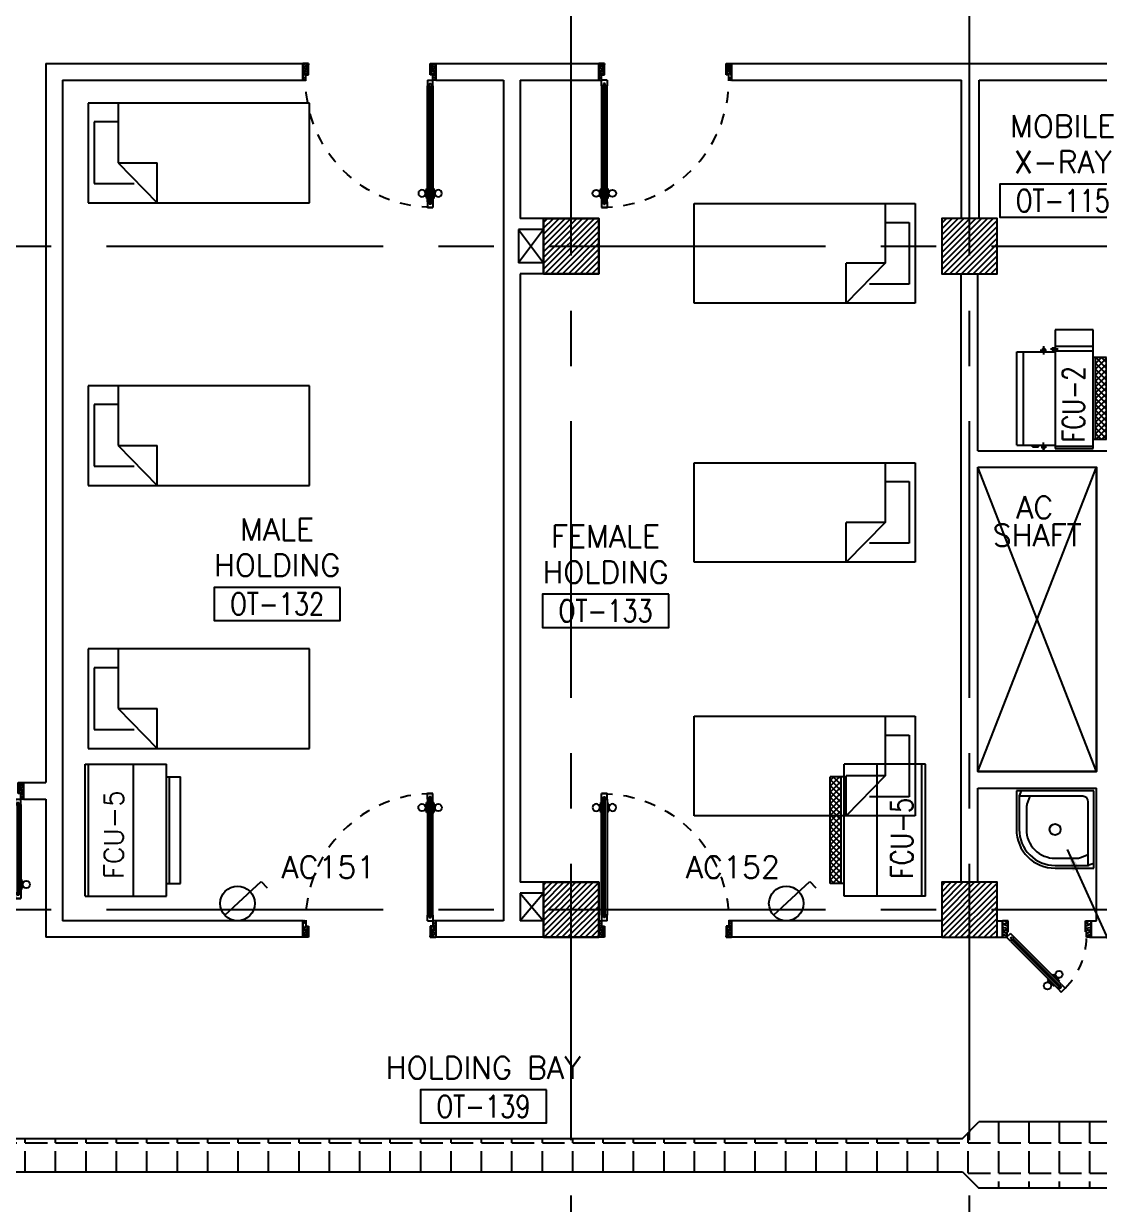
# Model space of a CAD drawing. Extents: x -0.4 to 91.9, y -1.1 to 78.4.
# Drawn here: x 19.6 to 29.32, y 34.3 to 44.98 of the extents above; entities that cross this region are included whole.
import ezdxf
from ezdxf.enums import TextEntityAlignment as Align

# ---------------------------------------------------------------- set-up
doc = ezdxf.new("R2010")
doc.units = 0
doc.header["$MEASUREMENT"] = 0
doc.linetypes.add('CENTERX2', pattern=[4, 2.5, -0.5, 0.5, -0.5])
doc.linetypes.add('HIDDEN', pattern=[0.375, 0.25, -0.125])
doc.layers.get('0').update_dxf_attribs({"color": 11, "linetype": 'CONTINUOUS'})
for name, color, linetype in [('AXES', 11, 'CENTERX2'), ('COL', 11, 'CONTINUOUS'), ('DOOR', 11, 'CONTINUOUS'), ('E-SOCKETS', 4, 'CONTINUOUS'), ('E-TRAY', 2, 'CONTINUOUS'), ('FCU', 7, 'CONTINUOUS'), ('FIX', 11, 'CONTINUOUS'), ('FUR', 11, 'CONTINUOUS'), ('HAT', 11, 'CONTINUOUS'), ('RM-BOX', 11, 'CONTINUOUS'), ('RM-NAME', 11, 'CONTINUOUS'), ('RM-NO', 11, 'CONTINUOUS'), ('SHAFT', 11, 'CONTINUOUS'), ('TEXTN', 2, 'CONTINUOUS'), ('WALL', 11, 'CONTINUOUS')]:
    doc.layers.add(name, color=color, linetype=linetype)
doc.styles.add('ROMANS', font='ROMANS.shx', dxfattribs={"width": 0.6})
pattern_1 = [(0, (-275968.1855, -57293.01293), (0, 0.275), [0.2, -0.075]), (90, (-275968.1855, -57293.01293), (-0.275, 2e-17), [0.2, -0.075])]

# ---------------------------------------------------------------- blocks, each defined once
blk = doc.blocks.new('*X67')
at = {"color": 0}
for p, q in [((42139, 149531), (42598, 149990)), ((42139, 149584), (42545, 149990)), ((42139, 149637), (42492, 149990)), ((42139, 149690), (42439, 149990)), ((42139, 149743), (42386, 149990)), ((42139, 149796), (42333, 149990)), ((42139, 149849), (42280, 149990)), ((42139, 149902), (42227, 149990)), ((42139, 149955), (42174, 149990)), ((42151, 149490), (42639, 149978)), ((42204, 149490), (42639, 149925)), ((42257, 149490), (42639, 149872)), ((42310, 149490), (42639, 149819)), ((42363, 149490), (42639, 149766)), ((42416, 149490), (42639, 149713)), ((42469, 149490), (42639, 149660)), ((42522, 149490), (42639, 149607)), ((42575, 149490), (42639, 149554)), ((42628, 149490), (42639, 149501))]:
    blk.add_line(p, q, dxfattribs=at)
blk = doc.blocks.new('*X66')
at = {"color": 0}
for p, q in [((38539, 149537), (38992, 149990)), ((38539, 149590), (38939, 149990)), ((38539, 149643), (38886, 149990)), ((38539, 149696), (38833, 149990)), ((38539, 149749), (38780, 149990)), ((38539, 149802), (38726, 149990)), ((38539, 149856), (38673, 149990)), ((38539, 149909), (38620, 149990)), ((38539, 149962), (38567, 149990)), ((38545, 149490), (39039, 149984)), ((38598, 149490), (39039, 149931)), ((38651, 149490), (39039, 149878)), ((38704, 149490), (39039, 149825)), ((38757, 149490), (39039, 149772)), ((38810, 149490), (39039, 149719)), ((38863, 149490), (39039, 149666)), ((38916, 149490), (39039, 149613)), ((38969, 149490), (39039, 149560)), ((39022, 149490), (39039, 149507))]:
    blk.add_line(p, q, dxfattribs=at)
blk = doc.blocks.new('*X63')
at = {"color": 0}
for p, q in [((42139, 155524), (42605, 155990)), ((42139, 155577), (42552, 155990)), ((42139, 155630), (42499, 155990)), ((42139, 155683), (42446, 155990)), ((42139, 155736), (42393, 155990)), ((42139, 155789), (42340, 155990)), ((42139, 155842), (42287, 155990)), ((42139, 155895), (42234, 155990)), ((42139, 155948), (42181, 155990)), ((42158, 155490), (42639, 155971)), ((42211, 155490), (42639, 155918)), ((42264, 155490), (42639, 155865)), ((42317, 155490), (42639, 155812)), ((42370, 155490), (42639, 155759)), ((42423, 155490), (42639, 155706)), ((42476, 155490), (42639, 155653)), ((42529, 155490), (42639, 155600)), ((42582, 155490), (42639, 155546)), ((42635, 155490), (42639, 155493))]:
    blk.add_line(p, q, dxfattribs=at)
blk = doc.blocks.new('*X62')
at = {"color": 0}
for p, q in [((38539, 155530), (38999, 155990)), ((38539, 155583), (38946, 155990)), ((38539, 155636), (38893, 155990)), ((38539, 155689), (38840, 155990)), ((38539, 155742), (38787, 155990)), ((38539, 155795), (38734, 155990)), ((38539, 155848), (38681, 155990)), ((38539, 155901), (38628, 155990)), ((38539, 155954), (38575, 155990)), ((38552, 155490), (39039, 155977)), ((38605, 155490), (39039, 155924)), ((38658, 155490), (39039, 155871)), ((38711, 155490), (39039, 155818)), ((38764, 155490), (39039, 155765)), ((38817, 155490), (39039, 155712)), ((38870, 155490), (39039, 155659)), ((38923, 155490), (39039, 155606)), ((38976, 155490), (39039, 155553)), ((39029, 155490), (39039, 155500))]:
    blk.add_line(p, q, dxfattribs=at)
blk = doc.blocks.new('COL50')
at = {"layer": 'COL'}
blk.add_lwpolyline([(-250, 250), (-250, -250), (250, -250), (250, 250)], close=True, dxfattribs=at)
blk = doc.blocks.new('RM1')
at = {"layer": 'RM-BOX'}
blk.add_lwpolyline([(570, -200), (-570, -200), (-570, -500), (570, -500)], close=True, dxfattribs=at)
at = {"layer": 'RM-NAME', "style": 'ROMANS'}
for tag, p in [('ROOMNAME1', (0, 324)), ('ROOMNAME2', (0, 0))]:
    blk.add_attdef(tag, text='', height=200, dxfattribs=at).set_placement(p, align=Align.MIDDLE)
at = {"layer": 'RM-NO', "style": 'ROMANS', "width": 0.8}
blk.add_attdef('ROOMNO', text='', height=200, dxfattribs=at).set_placement((0, -350), align=Align.MIDDLE)
blk = doc.blocks.new('DOOR80A')
at = {"layer": 'DOOR', "color": 0, "linetype": 'ByBlock'}
for p, q in [((50, 0), (0, 0)), ((0, -150), (0, 0)), ((50, -100), (50, 0)), ((750, 0), (800, 0)), ((750, -100), (750, 0)), ((800, -150), (800, 0)), ((40, -100), (50, -100)), ((40, -150), (40, -100)), ((760, -100), (750, -100)), ((760, -150), (760, -100)), ((0, -150), (40, -150)), ((71, -115), (36, -150)), ((71, -185), (36, -150)), ((80, -148), (69, -159)), ((69, -159), (83, -173)), ((71, -115), (106, -150)), ((83, -173), (71, -185)), ((94, -162), (80, -148)), ((106, -150), (94, -162)), ((800, -150), (760, -150)), ((409, -523), (404, -528)), ((404, -528), (467, -592)), ((444, -488), (449, -483)), ((449, -483), (513, -546)), ((458, -492), (465, -485)), ((504, -537), (458, -492)), ((510, -531), (465, -485)), ((504, -537), (510, -531)), ((413, -537), (406, -543)), ((452, -589), (406, -543)), ((458, -583), (413, -537)), ((458, -583), (452, -589)), ((472, -587), (467, -592)), ((495, -610), (507, -598)), ((495, -610), (531, -645)), ((507, -598), (522, -612)), ((508, -551), (513, -546)), ((519, -586), (531, -574)), ((519, -586), (533, -600)), ((522, -612), (533, -600)), ((531, -574), (566, -610)), ((531, -645), (566, -610)), ((566, -610), (531, -645)), ((566, -610), (531, -645))]:
    blk.add_line(p, q, dxfattribs=at)
at = {"layer": 'DOOR', "linetype": 'ByBlock'}
for p, q in [((0, 0), (0, -150)), ((800, 0), (800, -150)), ((71, -185), (495, -610)), ((83, -173), (507, -598)), ((94, -162), (519, -586)), ((531, -574), (106, -150))]:
    blk.add_line(p, q, dxfattribs=at)
at = {"layer": 'DOOR', "color": 9, "linetype": 'ByBlock'}
for p, q in [((50, -20), (0, -40)), ((50, -57), (0, -114)), ((750, -20), (800, -40)), ((750, -57), (800, -114))]:
    blk.add_line(p, q, dxfattribs=at)
at = {"layer": 'DOOR', "color": 0, "linetype": 'ByBlock'}
for centre in [(510, -485), (406, -589)]:
    blk.add_circle(centre, 32.4, dxfattribs=at)
at = {"layer": 'DOOR', "color": 9, "linetype": 'ByBlock'}
for centre, radius, start, end in [((83, 61), 90.6, 222.1924, 248.8332), ((717, 61), 90.6, 291.1668, 317.8076), ((84, 75), 128, 228.9138, 254.5616), ((93, 163), 237, 247.0019, 259.6432), ((96, 237), 331, 253.1999, 262.0767), ((97, 305), 419, 256.6141, 262.1784), ((716, 75), 128, 285.4384, 311.0862), ((707, 163), 237, 280.3568, 292.9981), ((704, 237), 331, 277.9233, 286.8001), ((703, 305), 419, 277.8216, 283.3859), ((98, 371), 505, 258.8249, 263.419), ((50, 0), 154, 251.1053, 256.2858), ((702, 371), 505, 276.581, 281.1751), ((750, 0), 154, 283.7142, 288.8947)]:
    blk.add_arc(centre, radius, start, end, dxfattribs=at)
at = {"layer": 'DOOR', "linetype": 'HIDDEN', "ltscale": 0.5}
blk.add_arc((85, -136), 675, 315.4463, 358.7997, dxfattribs=at)
at = {"layer": 'WALL'}
for p, q in [((0, 0), (0, -150)), ((800, 0), (800, -150))]:
    blk.add_line(p, q, dxfattribs=at)
blk = doc.blocks.new('JAN-001')
for p, q in [((730, -30), (30, -30)), ((30, -30), (30, -730)), ((705, -80), (130, -80)), ((610, -80), (635, -152)), ((688, -30), (704, -76)), ((705, -380), (705, -84)), ((730, -380), (730, -30)), ((80, -130), (80, -705)), ((640, -380), (640, -184)), ((80, -610), (152, -635)), ((184, -640), (380, -640)), ((30, -688), (76, -704)), ((30, -730), (380, -730)), ((84, -705), (380, -705))]:
    blk.add_line(p, q)
blk.add_circle((380, -380), 50)
for centre, radius, start, end in [((130, -130), 50, 90, 180), ((680, -84), 25, 0, 19.0039), ((540, -184), 100, 0, 19.0039), ((380, -380), 350, 270, 0), ((380, -380), 325, 270, 0), ((380, -380), 260, 270, 0), ((184, -540), 100, 250.9961, 270), ((84, -680), 25, 250.9961, 270)]:
    blk.add_arc(centre, radius, start, end)
blk = doc.blocks.new('A$C2A864A15')
at = {"layer": 'FIX', "rotation": 270}
blk.add_blockref('JAN-001', (730, 730), dxfattribs=at)
blk = doc.blocks.new('A$C272A55A0')
at = {"layer": 'DOOR', "color": 0, "linetype": 'ByBlock'}
for p, q in [((0, 900), (0, 1050)), ((50, 1050), (0, 1050)), ((50, 950), (50, 1050)), ((1750, 950), (1750, 1050)), ((1750, 1050), (1800, 1050)), ((1800, 1050), (1800, 900)), ((0, 900), (25, 900)), ((25, 950), (50, 950)), ((25, 900), (25, 950)), ((75, 900), (25, 900)), ((25, 850), (25, 900)), ((58, 870), (42, 870)), ((42, 870), (42, 850)), ((58, 850), (58, 870)), ((75, 900), (75, 850)), ((1725, 900), (1775, 900)), ((1725, 900), (1725, 850)), ((1742, 870), (1758, 870)), ((1742, 850), (1742, 870)), ((1775, 950), (1750, 950)), ((1758, 870), (1758, 850)), ((1775, 900), (1775, 950)), ((1800, 900), (1775, 900)), ((1775, 850), (1775, 900)), ((42, 850), (25, 850)), ((75, 850), (58, 850)), ((1725, 850), (1742, 850)), ((1758, 850), (1775, 850)), ((1718, 160), (1709, 160)), ((1709, 95), (1709, 160)), ((1725, 173), (1718, 173)), ((1718, 173), (1718, 83)), ((1718, 95), (1718, 160)), ((1775, 173), (1782, 173)), ((1782, 173), (1782, 83)), ((1782, 160), (1791, 160)), ((1782, 95), (1782, 160)), ((1791, 95), (1791, 160)), ((25, 50), (42, 50)), ((25, 50), (25, 0)), ((25, 0), (75, 0)), ((75, 0), (25, 0)), ((42, 50), (42, 30)), ((42, 30), (58, 30)), ((58, 50), (75, 50)), ((58, 50), (58, 30)), ((75, 50), (75, 0)), ((1718, 95), (1709, 95)), ((1725, 83), (1718, 83)), ((1742, 50), (1725, 50)), ((1725, 50), (1725, 0)), ((1775, 0), (1725, 0)), ((1725, 0), (1775, 0)), ((1742, 50), (1742, 30)), ((1758, 30), (1742, 30)), ((1775, 50), (1758, 50)), ((1758, 50), (1758, 30)), ((1775, 83), (1782, 83)), ((1775, 50), (1775, 0)), ((1782, 95), (1791, 95))]:
    blk.add_line(p, q, dxfattribs=at)
at = {"layer": 'DOOR', "color": 9, "linetype": 'ByBlock'}
for p, q in [((50, 1050), (0, 1010)), ((50, 1050), (0, 937)), ((50, 1050), (37, 950)), ((1750, 1050), (1800, 1010)), ((1750, 1050), (1800, 937)), ((1750, 1050), (1763, 950))]:
    blk.add_line(p, q, dxfattribs=at)
at = {"layer": 'DOOR', "linetype": 'ByBlock'}
for p, q in [((25, 850), (25, 50)), ((42, 850), (42, 50)), ((58, 850), (58, 50)), ((75, 50), (75, 850)), ((1725, 50), (1725, 850)), ((1742, 850), (1742, 50)), ((1758, 850), (1758, 50)), ((1775, 850), (1775, 50))]:
    blk.add_line(p, q, dxfattribs=at)
at = {"layer": 'DOOR', "color": 0, "linetype": 'ByBlock'}
for centre in [(1676, 128), (1824, 128)]:
    blk.add_circle(centre, 32.4, dxfattribs=at)
at = {"layer": 'DOOR', "color": 9, "linetype": 'ByBlock'}
for centre, radius, start, end in [((50, 1050), 54.4, 203.2074, 270), ((50, 1050), 74.4, 227.7764, 270), ((50, 1050), 94.4, 238.0182, 270), ((50, 1050), 34.4, 180, 270), ((50, 1050), 14.4, 180, 270), ((1750, 1050), 14.4, 270, 0), ((1750, 1050), 34.4, 270, 0), ((1750, 1050), 54.4, 270, 336.7926), ((1750, 1050), 74.4, 270, 312.2236), ((1750, 1050), 94.4, 270, 301.9818), ((50, 1050), 114, 244.0838, 257.3774), ((50, 1050), 134, 248.1598, 259.28), ((50, 1050), 154, 251.1053, 256.2858), ((1750, 1050), 114, 282.6226, 295.9162), ((1750, 1050), 134, 280.72, 291.8402), ((1750, 1050), 154, 283.7142, 288.8947)]:
    blk.add_arc(centre, radius, start, end, dxfattribs=at)
at = {"layer": 'DOOR', "linetype": 'HIDDEN', "ltscale": 0.5}
for centre, start, end in [((50, 851), 268.3174, 3.2965), ((1750, 851), 176.7035, 271.6826)]:
    blk.add_arc(centre, 851, start, end, dxfattribs=at)
at = {"layer": 'WALL', "linetype": 'ByBlock'}
blk.add_line((1800, 900), (1800, 1050), dxfattribs=at)
blk = doc.blocks.new('DOOR100')
at = {"layer": 'DOOR', "color": 0, "linetype": 'ByBlock'}
for p, q in [((-25, 1300), (-75, 1300)), ((-75, 1300), (-25, 1300)), ((-75, 1250), (-75, 1300)), ((-25, 1250), (-25, 1300)), ((-82, 1205), (-91, 1205)), ((-91, 1205), (-91, 1140)), ((-75, 1218), (-82, 1218)), ((-82, 1128), (-82, 1218)), ((-82, 1205), (-82, 1140)), ((-58, 1250), (-75, 1250)), ((-42, 1270), (-58, 1270)), ((-58, 1250), (-58, 1270)), ((-42, 1250), (-42, 1270)), ((-25, 1250), (-42, 1250)), ((-25, 1218), (-18, 1218)), ((-18, 1128), (-18, 1218)), ((-18, 1205), (-9, 1205)), ((-18, 1205), (-18, 1140)), ((-9, 1205), (-9, 1140)), ((-82, 1140), (-91, 1140)), ((-75, 1128), (-82, 1128)), ((-25, 1128), (-18, 1128)), ((-18, 1140), (-9, 1140)), ((-1200, 0), (-1200, 150)), ((-1200, 150), (-1175, 150)), ((-1200, 150), (-1200, 0)), ((-1175, 150), (-1175, 100)), ((-75, 200), (-58, 200)), ((-75, 150), (-75, 200)), ((-75, 150), (-25, 150)), ((-58, 200), (-58, 180)), ((-58, 180), (-42, 180)), ((-42, 200), (-25, 200)), ((-42, 180), (-42, 200)), ((-25, 200), (-25, 150)), ((0, 150), (-25, 150)), ((-25, 150), (-25, 100)), ((0, 150), (0, 0)), ((-1150, 0), (-1200, 0)), ((-1175, 100), (-1150, 100)), ((-1150, 100), (-1150, 0)), ((-50, 100), (-50, 0)), ((-25, 100), (-50, 100)), ((-50, 0), (0, 0))]:
    blk.add_line(p, q, dxfattribs=at)
at = {"layer": 'DOOR', "linetype": 'ByBlock'}
for p, q in [((-75, 1250), (-75, 200)), ((-58, 200), (-58, 1250)), ((-42, 200), (-42, 1250)), ((-25, 200), (-25, 1250)), ((0, 0), (0, 150))]:
    blk.add_line(p, q, dxfattribs=at)
at = {"layer": 'DOOR', "color": 9, "linetype": 'ByBlock'}
for p, q in [((-1150, 0), (-1200, 114)), ((-50, 0), (0, 114)), ((-1150, 0), (-1200, 40)), ((-1150, 0), (-1163, 100)), ((-50, 0), (-37, 100)), ((-50, 0), (0, 40))]:
    blk.add_line(p, q, dxfattribs=at)
at = {"layer": 'DOOR', "color": 0, "linetype": 'ByBlock'}
for centre in [(-124, 1173), (24, 1173)]:
    blk.add_circle(centre, 32.4, dxfattribs=at)
at = {"layer": 'DOOR', "linetype": 'HIDDEN', "ltscale": 0.5}
blk.add_arc((-25, 150), 1150, 90, 180.0001, dxfattribs=at)
at = {"layer": 'DOOR', "color": 9, "linetype": 'ByBlock'}
for centre, radius, start, end in [((-1150, 0), 154, 103.7142, 108.8947), ((-1150, 0), 134, 100.72, 111.8402), ((-50, 0), 134, 68.1598, 79.28), ((-50, 0), 114, 64.0838, 77.3774), ((-50, 0), 154, 71.1053, 76.2858), ((-1150, 0), 94.4, 90, 121.9818), ((-1150, 0), 74.4, 90, 132.2236), ((-1150, 0), 54.4, 90, 156.7926), ((-1150, 0), 34.4, 90, 180), ((-1150, 0), 14.4, 90, 180), ((-50, 0), 94.4, 58.0182, 90), ((-50, 0), 74.4, 47.7764, 90), ((-50, 0), 54.4, 23.2074, 90), ((-50, 0), 34.4, 0, 90), ((-50, 0), 14.4, 0, 90)]:
    blk.add_arc(centre, radius, start, end, dxfattribs=at)
blk = doc.blocks.new('*X190')
at = {"color": 0}
for p, q in [((16890, -2467), (16943, -2414)), ((16890, -2520), (16990, -2420)), ((16990, -2512), (16892, -2414)), ((16990, -2459), (16945, -2414)), ((16990, -2565), (16890, -2465)), ((16890, -2573), (16990, -2473)), ((16990, -2619), (16890, -2519)), ((16890, -2626), (16990, -2526)), ((16990, -2672), (16890, -2572)), ((16890, -2679), (16990, -2579)), ((16990, -2725), (16890, -2625)), ((16890, -2732), (16990, -2632)), ((16990, -2778), (16890, -2678)), ((16890, -2785), (16990, -2685)), ((16990, -2831), (16890, -2731)), ((16890, -2838), (16990, -2738)), ((16990, -2884), (16890, -2784)), ((16890, -2891), (16990, -2791)), ((16990, -2937), (16890, -2837)), ((16890, -2944), (16990, -2844)), ((16990, -2990), (16890, -2890)), ((16890, -2997), (16990, -2897)), ((16990, -3043), (16890, -2943)), ((16890, -3050), (16990, -2950)), ((16990, -3096), (16890, -2996)), ((16890, -3103), (16990, -3003)), ((16990, -3149), (16890, -3049)), ((16892, -3155), (16990, -3056)), ((16944, -3155), (16890, -3102)), ((16945, -3155), (16990, -3109))]:
    blk.add_line(p, q, dxfattribs=at)
blk = doc.blocks.new('WHE06')
at = {"color": 2}
for p, q in [((689, 621), (346, 621)), ((346, 621), (346, 469)), ((689, 469), (689, 621)), ((212, 437), (269, 437)), ((232, 452), (232, 422)), ((232, 452), (252, 452)), ((242, 472), (242, 399)), ((252, 452), (252, 422)), ((305, 448), (373, 448)), ((321, 458), (321, 438)), ((321, 458), (346, 458)), ((321, 438), (346, 438)), ((346, 430), (689, 430)), ((60, -422), (60, 422)), ((811, 371), (689, 371)), ((711, -371), (711, 371)), ((811, -371), (811, 371)), ((142, -437), (142, -422)), ((197, -437), (197, -422)), ((232, -452), (232, -422)), ((242, -472), (242, -399)), ((252, -452), (252, -422)), ((811, -371), (689, -371)), ((142, -437), (197, -437)), ((221, -437), (269, -437)), ((232, -452), (252, -452)), ((346, -430), (689, -430))]:
    blk.add_line(p, q, dxfattribs=at)
at = {"color": 6}
for p, q in [((346, 469), (346, -451)), ((689, 469), (346, 469)), ((689, -451), (689, 469)), ((0, -422), (0, 422)), ((0, 422), (346, 422)), ((0, -422), (346, -422)), ((346, -451), (689, -451))]:
    blk.add_line(p, q, dxfattribs=at)
at = {"color": 2}
blk.add_blockref('*X190', (-16179, 2784), dxfattribs=at)
blk = doc.blocks.new('*X209')
at = {"color": 0}
for p, q in [((-750, 2538), (-672, 2616)), ((-750, 2591), (-725, 2616)), ((-660, 2516), (-750, 2606)), ((-719, 2516), (-619, 2616)), ((-607, 2516), (-707, 2616)), ((-666, 2516), (-566, 2616)), ((-554, 2516), (-654, 2616)), ((-613, 2516), (-513, 2616)), ((-501, 2516), (-601, 2616)), ((-560, 2516), (-460, 2616)), ((-448, 2516), (-548, 2616)), ((-507, 2516), (-407, 2616)), ((-394, 2516), (-494, 2616)), ((-454, 2516), (-354, 2616)), ((-341, 2516), (-441, 2616)), ((-401, 2516), (-301, 2616)), ((-288, 2516), (-388, 2616)), ((-348, 2516), (-248, 2616)), ((-235, 2516), (-335, 2616)), ((-295, 2516), (-195, 2616)), ((-182, 2516), (-282, 2616)), ((-242, 2516), (-142, 2616)), ((-129, 2516), (-229, 2616)), ((-189, 2516), (-89, 2616)), ((-76, 2516), (-176, 2616)), ((-136, 2516), (-36, 2616)), ((-23, 2516), (-123, 2616)), ((-83, 2516), (17, 2616)), ((30, 2516), (-70, 2616)), ((-30, 2516), (70, 2616)), ((83, 2516), (-17, 2616)), ((23, 2516), (123, 2616)), ((136, 2516), (36, 2616)), ((76, 2516), (176, 2616)), ((189, 2516), (89, 2616)), ((129, 2516), (215, 2601)), ((215, 2543), (142, 2616)), ((215, 2596), (195, 2616)), ((-713, 2516), (-750, 2553)), ((182, 2516), (215, 2548))]:
    blk.add_line(p, q, dxfattribs=at)

msp = doc.modelspace()

# ---------------------------------------------------------------- hatches: boundary and pattern name
at = {"layer": 'HAT', "linetype": 'ByBlock'}
h = msp.add_hatch(dxfattribs=at)
h.set_pattern_fill('ANGLE', color=256, style=0)
h.set_pattern_definition(pattern_1)
h.paths.add_polyline_path([(35.35, 34.4506), (35.35, 35.0506), (32.1534, 35.0506), (31.75, 35.0506), (31.75, 34.4506)])
h.paths.add_polyline_path([(31.0803, 34.4506), (31.75, 34.4506), (31.75, 35.0506), (31.5877, 35.0506), (31.2828, 35.0506), (31.1103, 35.2231), (31.1103, 36.1039), (30.8103, 36.1039), (30.8103, 35.2231), (30.6378, 35.0506), (29.6731, 35.0506), (28.2362, 35.0506), (28.15, 34.9644), (28.15, 34.5368), (28.2362, 34.4506)])
h.paths.add_polyline_path([(31.1103, 36.1039), (31.1103, 36.4039), (30.8103, 36.4039), (30.8103, 36.1039)], flags=17)
h.paths.add_polyline_path([(30.8103, 36.4039), (31.1103, 36.4039), (31.1103, 36.97), (30.8103, 36.97)])
h = msp.add_hatch(dxfattribs=at)
h.set_pattern_fill('ANGLE', color=256, style=0)
h.set_pattern_definition(pattern_1)
h.paths.add_polyline_path([(28.0862, 34.6006), (28.15, 34.5368), (28.15, 34.9644), (28.0862, 34.9006), (24.55, 34.9006), (24.55, 34.6006)])
h.paths.add_polyline_path([(24.55, 34.6006), (24.55, 34.9006), (18.0134, 34.9006), (17.7072, 34.5944), (17.7072, 33.37), (18.0072, 33.37), (18.0072, 34.4701), (18.1377, 34.6006)])

# ---------------------------------------------------------------- linework, layer by layer
at = {"layer": 'AXES'}
for p, q in [((24.55, -1.1143), (24.55, 77.6984)), ((28.15, -1.1143), (28.15, 77.6984)), ((0.35, 42.97), (68.39, 42.97)), ((0.35, 36.97), (68.39, 36.97))]:
    msp.add_line(p, q, dxfattribs=at)
at = {"layer": 'COL'}
for points in [[(24.3, 43.22), (24.3, 42.72), (24.8, 42.72), (24.8, 43.22)], [(24.3, 37.22), (24.3, 36.72), (24.8, 36.72), (24.8, 37.22)]]:
    msp.add_lwpolyline(points, close=True, dxfattribs=at)
at = {"layer": 'E-SOCKETS'}
for p, q in [((21.4191, 36.9198), (21.747, 37.225)), ((21.747, 37.225), (21.8015, 37.1664)), ((26.3801, 36.9198), (26.708, 37.225)), ((26.708, 37.225), (26.7625, 37.1664))]:
    msp.add_line(p, q, dxfattribs=at)
for centre in [(21.5335, 37.0262), (26.4945, 37.0262)]:
    msp.add_circle(centre, 0.1562, dxfattribs=at)
at = {"layer": 'E-TRAY', "color": 4, "linetype": 'ByBlock'}
for p, q in [((28.0862, 34.9006), (28.2362, 35.0506)), ((28.0862, 34.6006), (28.2362, 34.4506))]:
    msp.add_line(p, q, dxfattribs=at)
at = {"layer": 'E-TRAY', "color": 4}
for p, q in [((29.6731, 35.0506), (28.2362, 35.0506)), ((18.0134, 34.9006), (28.0862, 34.9006)), ((18.1377, 34.6006), (28.0862, 34.6006)), ((31.0803, 34.4506), (28.2362, 34.4506))]:
    msp.add_line(p, q, dxfattribs=at)
at = {"layer": 'FCU', "color": 7}
for p, q in [((20.156, 37.0919), (20.156, 38.2859)), ((20.156, 38.2859), (20.893, 38.2859)), ((20.188, 37.0919), (20.188, 38.2859)), ((20.593, 37.0919), (20.593, 38.2859)), ((20.893, 37.0919), (20.893, 38.2859)), ((27.0164, 37.0919), (27.0164, 38.2859)), ((27.7534, 38.2859), (27.0164, 38.2859)), ((27.3164, 37.0919), (27.3164, 38.2859)), ((27.7214, 37.0919), (27.7214, 38.2859)), ((27.7534, 37.0919), (27.7534, 38.2859)), ((20.893, 38.1714), (21.018, 38.1714)), ((20.918, 37.2064), (20.918, 38.1714)), ((21.018, 37.2064), (21.018, 38.1714)), ((26.8914, 37.2064), (26.8914, 38.1714)), ((27.0164, 38.1714), (26.8914, 38.1714)), ((26.9914, 37.2064), (26.9914, 38.1714)), ((20.893, 37.2064), (21.018, 37.2064)), ((27.0164, 37.2064), (26.8914, 37.2064)), ((20.156, 37.0919), (20.893, 37.0919)), ((27.7534, 37.0919), (27.0164, 37.0919))]:
    msp.add_line(p, q, dxfattribs=at)
at = {"layer": 'FCU', "color": 6}
for p, q in [((20.156, 37.0919), (20.156, 38.2859)), ((20.156, 38.2859), (20.893, 38.2859)), ((20.593, 37.0919), (20.593, 38.2859)), ((20.893, 37.0919), (20.893, 38.2859)), ((27.0164, 37.0919), (27.0164, 38.2859)), ((27.7534, 38.2859), (27.0164, 38.2859)), ((27.3164, 37.0919), (27.3164, 38.2859)), ((27.7534, 37.0919), (27.7534, 38.2859)), ((20.156, 37.0919), (20.893, 37.0919)), ((27.7534, 37.0919), (27.0164, 37.0919))]:
    msp.add_line(p, q, dxfattribs=at)
at = {"layer": 'FCU', "color": 3}
for p, q in [((20.188, 37.0919), (20.188, 38.2859)), ((27.7214, 37.0919), (27.7214, 38.2859)), ((20.893, 38.1714), (21.018, 38.1714)), ((20.918, 37.2064), (20.918, 38.1714)), ((21.018, 37.2064), (21.018, 38.1714)), ((26.8914, 37.2064), (26.8914, 38.1714)), ((27.0164, 38.1714), (26.8914, 38.1714)), ((26.9914, 37.2064), (26.9914, 38.1714)), ((20.893, 37.2064), (21.018, 37.2064)), ((27.0164, 37.2064), (26.8914, 37.2064))]:
    msp.add_line(p, q, dxfattribs=at)
at = {"layer": 'FUR'}
for p, q in [((22.1831, 44.2627), (20.1831, 44.2627)), ((20.1831, 44.2627), (20.1831, 43.3627)), ((20.4547, 44.2627), (20.4547, 43.7238)), ((22.1831, 43.3627), (22.1831, 44.2627)), ((20.2385, 44.0928), (20.2385, 43.5349)), ((20.4547, 44.0928), (20.2385, 44.0928)), ((20.4547, 43.7238), (20.8081, 43.7238)), ((20.4547, 43.7238), (20.8081, 43.3627)), ((20.8081, 43.3627), (20.8081, 43.7238)), ((20.2385, 43.5349), (20.5982, 43.5349)), ((20.1831, 43.3627), (22.1831, 43.3627)), ((25.6606, 42.4544), (25.6606, 43.3544)), ((25.6606, 43.3544), (27.6606, 43.3544)), ((27.3889, 43.3544), (27.3889, 42.8155)), ((27.6606, 43.3544), (27.6606, 42.4544)), ((27.3889, 43.1845), (27.6051, 43.1845)), ((27.6051, 43.1845), (27.6051, 42.6265)), ((27.3889, 42.8155), (27.0355, 42.8155)), ((27.0355, 42.4544), (27.0355, 42.8155)), ((27.3889, 42.8155), (27.0355, 42.4544)), ((27.6051, 42.6265), (27.2454, 42.6265)), ((27.6606, 42.4544), (25.6606, 42.4544)), ((22.1831, 41.7068), (20.1831, 41.7068)), ((20.1831, 41.7068), (20.1831, 40.8068)), ((20.4547, 41.7068), (20.4547, 41.168)), ((22.1831, 40.8068), (22.1831, 41.7068)), ((20.2385, 41.5369), (20.2385, 40.979)), ((20.4547, 41.5369), (20.2385, 41.5369)), ((20.4547, 41.168), (20.8081, 41.168)), ((20.4547, 41.168), (20.8081, 40.8068)), ((20.8081, 40.8068), (20.8081, 41.168)), ((25.6606, 40.1108), (25.6606, 41.0108)), ((25.6606, 41.0108), (27.6606, 41.0108)), ((27.3889, 41.0108), (27.3889, 40.4719)), ((27.6606, 41.0108), (27.6606, 40.1108)), ((20.2385, 40.979), (20.5982, 40.979)), ((20.1831, 40.8068), (22.1831, 40.8068)), ((27.3889, 40.8409), (27.6051, 40.8409)), ((27.6051, 40.8409), (27.6051, 40.2829)), ((27.3889, 40.4719), (27.0355, 40.4719)), ((27.0355, 40.1108), (27.0355, 40.4719)), ((27.3889, 40.4719), (27.0355, 40.1108)), ((27.6051, 40.2829), (27.2454, 40.2829)), ((27.6606, 40.1108), (25.6606, 40.1108)), ((22.1831, 39.3279), (20.1831, 39.3279)), ((20.1831, 39.3279), (20.1831, 38.4279)), ((20.4547, 39.3279), (20.4547, 38.7891)), ((22.1831, 38.4279), (22.1831, 39.3279)), ((20.2385, 39.158), (20.2385, 38.6001)), ((20.4547, 39.158), (20.2385, 39.158)), ((20.4547, 38.7891), (20.8081, 38.7891)), ((20.4547, 38.7891), (20.8081, 38.4279)), ((20.8081, 38.4279), (20.8081, 38.7891)), ((25.6606, 37.8185), (25.6606, 38.7185)), ((25.6606, 38.7185), (27.6606, 38.7185)), ((27.3889, 38.7185), (27.3889, 38.1797)), ((27.6606, 38.7185), (27.6606, 37.8185)), ((20.2385, 38.6001), (20.5982, 38.6001)), ((27.3889, 38.5486), (27.6051, 38.5486)), ((27.6051, 38.5486), (27.6051, 37.9907)), ((20.1831, 38.4279), (22.1831, 38.4279)), ((27.3889, 38.1797), (27.0355, 38.1797)), ((27.0355, 37.8185), (27.0355, 38.1797)), ((27.3889, 38.1797), (27.0355, 37.8185)), ((27.6051, 37.9907), (27.2454, 37.9907)), ((27.6606, 37.8185), (25.6606, 37.8185))]:
    msp.add_line(p, q, dxfattribs=at)
at = {"layer": 'RM-NAME', "color": 8}
msp.add_line((29.0346, 37.515), (29.6033, 36.2539), dxfattribs=at)
msp.add_solid([(29.0847, 37.3186), (29.1457, 37.3454), (29.0346, 37.515)], dxfattribs=at)
at = {"layer": 'SHAFT', "linetype": 'ByBlock'}
for p, q in [((24.3, 43.12), (24.075, 42.82)), ((24.075, 43.12), (24.3, 42.82))]:
    msp.add_line(p, q, dxfattribs=at)
at = {"layer": 'SHAFT', "linetype": 'Continuous'}
for p, q in [((29.3, 38.22), (28.225, 40.97)), ((28.225, 38.22), (29.3, 40.97))]:
    msp.add_line(p, q, dxfattribs=at)
at = {"layer": 'WALL'}
for p, q in [((19.8, 44.62), (22.125, 44.62)), ((19.8, 44.62), (19.8, 38.1201)), ((22.125, 44.62), (22.125, 44.47)), ((23.325, 44.62), (24.8, 44.62)), ((23.325, 44.62), (23.325, 44.47)), ((26, 44.62), (29.45, 44.62)), ((19.95, 44.47), (19.95, 36.87)), ((19.95, 44.47), (22.125, 44.47)), ((23.325, 44.47), (23.9375, 44.47)), ((23.9375, 44.47), (23.9375, 36.87)), ((24.0875, 44.47), (24.0875, 43.22)), ((24.0875, 44.47), (24.8, 44.47)), ((26, 44.47), (28.0781, 44.47)), ((28.0781, 43.22), (28.0781, 44.47)), ((28.2372, 43.22), (28.2372, 44.47)), ((28.2372, 44.47), (29.45, 44.47)), ((24.075, 43.12), (24.075, 42.82)), ((24.0875, 42.72), (24.0875, 37.22)), ((28.075, 41.045), (28.075, 42.72)), ((28.225, 41.12), (28.225, 42.72)), ((28.075, 37.22), (28.075, 41.045)), ((28.225, 38.22), (28.225, 40.97)), ((19.6, 38.1201), (19.8, 38.1201)), ((28.225, 37.22), (28.225, 38.07)), ((19.6, 37.9701), (19.8, 37.9701)), ((19.8, 37.9701), (19.8, 36.72)), ((24.0875, 37.12), (24.0875, 36.87)), ((22.125, 36.87), (19.95, 36.87)), ((22.125, 36.87), (22.125, 36.72)), ((23.9375, 36.87), (23.325, 36.87)), ((23.325, 36.87), (23.325, 36.72)), ((24.3, 36.87), (24.0875, 36.87)), ((27.9, 36.87), (26, 36.87)), ((28.4, 36.87), (28.45, 36.87)), ((28.45, 36.72), (28.45, 36.87)), ((29.25, 36.87), (29.3, 36.87)), ((29.25, 36.72), (29.25, 36.87)), ((22.125, 36.72), (19.8, 36.72)), ((23.475, 36.72), (23.325, 36.72)), ((24.3, 36.72), (23.325, 36.72)), ((27.9, 36.72), (26, 36.72)), ((28.4, 36.72), (28.45, 36.72)), ((29.25, 36.72), (29.45, 36.72))]:
    msp.add_line(p, q, dxfattribs=at)
at = {"layer": 'WALL', "linetype": 'ByBlock'}
for p, q in [((24.8, 44.47), (24.8, 44.62)), ((26, 44.47), (26, 44.62)), ((24.3, 43.22), (24.0875, 43.22)), ((24.3, 43.12), (24.075, 43.12)), ((24.3, 42.82), (24.075, 42.82)), ((24.3, 42.72), (24.0875, 42.72)), ((28.225, 41.12), (29.45, 41.12)), ((28.225, 40.97), (29.3, 40.97)), ((29.3, 38.22), (29.3, 40.97)), ((19.6, 38.1201), (19.6, 37.9701)), ((28.225, 38.22), (29.3, 38.22)), ((28.225, 38.07), (29.3, 38.07)), ((29.3, 36.87), (29.3, 38.07)), ((24.3, 37.22), (24.0875, 37.22)), ((24.3, 37.12), (24.0875, 37.12)), ((24.3, 37.12), (24.0875, 36.87)), ((24.0875, 37.12), (24.3, 36.87)), ((26, 36.87), (26, 36.72))]:
    msp.add_line(p, q, dxfattribs=at)
at = {"layer": 'WALL', "linetype": 'ByBlock', "ltscale": 0.3}
for points in [[(24.3, 43.22), (24.8, 43.22), (24.8, 42.72), (24.3, 42.72)], [(28.4, 43.22), (27.9, 43.22), (27.9, 42.72), (28.4, 42.72)], [(24.8, 36.72), (24.3, 36.72), (24.3, 37.22), (24.8, 37.22)], [(28.4, 37.22), (27.9, 37.22), (27.9, 36.72), (28.4, 36.72)]]:
    msp.add_lwpolyline(points, close=True, dxfattribs=at)
at = {"layer": 'WALL'}
msp.add_lwpolyline([(28.225, 40.97), (29.3, 40.97), (29.3, 38.22), (28.225, 38.22)], close=True, dxfattribs=at)

# ---------------------------------------------------------------- block references
at = {"layer": 'COL', "xscale": 0.001, "yscale": 0.001, "zscale": 0.001}
for p in [(28.15, 42.97), (28.15, 36.97)]:
    msp.add_blockref('COL50', p, dxfattribs=at)
at = {"layer": 'DOOR', "yscale": 0.001, "zscale": 0.001}
for p, xscale, rotation in [((23.325, 44.62), -0.001, 179.9999999999896), ((24.8, 44.62), 0.001, 180.0000000000104), ((23.325, 36.72), 0.001, 1.039168751049146e-11), ((24.8, 36.72), -0.001, 359.9999999999896)]:
    msp.add_blockref('DOOR100', p, dxfattribs=dict(at, xscale=xscale, rotation=rotation))
at = {"layer": 'DOOR', "color": 0, "linetype": 'ByBlock', "xscale": 0.001, "yscale": 0.001, "zscale": 0.001}
msp.add_blockref('A$C272A55A0', (17.8, 37.0696), dxfattribs=at)
at = {"layer": 'DOOR', "color": 7, "linetype": 'ByBlock', "xscale": 0.001, "yscale": 0.001, "zscale": 0.001}
msp.add_blockref('DOOR80A', (28.45, 36.87), dxfattribs=at)
at = {"layer": 'FCU', "linetype": 'ByBlock', "xscale": 0.0009999871253967285, "yscale": 0.001000002026557922, "zscale": 0.001}
msp.add_blockref('WHE06', (28.5787, 41.5922), dxfattribs=at)
at = {"layer": 'FCU', "color": 11, "extrusion": (0, 0, -1), "xscale": 0.001000002026557922, "yscale": 0.001000002026557922, "zscale": -0.001, "rotation": 90}
msp.add_blockref('*X209', (-24.3756, 37.9566), dxfattribs=at)
at = {"layer": 'FIX', "linetype": 'ByBlock', "xscale": 0.001, "yscale": 0.001, "zscale": 0.001}
msp.add_blockref('A$C2A864A15', (28.575, 37.345), dxfattribs=at)
at = {"layer": 'HAT', "xscale": 0.001, "yscale": 0.001, "zscale": 0.001}
for name in ['*X62', '*X63', '*X66', '*X67']:
    msp.add_blockref(name, (-14.2392, -112.7697), dxfattribs=at)
at = {"layer": 'RM-NAME', "xscale": 0.001, "yscale": 0.001, "zscale": 0.001}
for p, values in [((28.9945, 43.731), {'ROOMNO': 'OT-115', 'ROOMNAME2': 'X-RAY', 'ROOMNAME1': 'MOBILE'}), ((21.8921, 40.0844), {'ROOMNO': 'OT-132', 'ROOMNAME2': 'HOLDING', 'ROOMNAME1': 'MALE'}), ((24.8615, 40.0218), {'ROOMNO': 'OT-133', 'ROOMNAME2': 'HOLDING', 'ROOMNAME1': 'FEMALE'}), ((23.7574, 35.5409), {'ROOMNO': 'OT-139', 'ROOMNAME2': 'HOLDING BAY'})]:
    msp.add_blockref('RM1', p, dxfattribs=at).add_auto_attribs(values)

# ---------------------------------------------------------------- texts
at = {"layer": 'E-SOCKETS', "style": 'ROMANS'}
for s, p in [('AC151', (21.9314, 37.255)), ('AC152', (25.5882, 37.255))]:
    msp.add_text(s, height=0.2, dxfattribs=at).set_placement(p)
at = {"layer": 'RM-NAME', "style": 'ROMANS'}
for s, p in [('AC', (28.7407, 40.6075)), ('SHAFT', (28.7639, 40.3559))]:
    msp.add_text(s, height=0.2, dxfattribs=at).set_placement(p, align=Align.MIDDLE)
at = {"layer": 'TEXTN', "style": 'ROMANS'}
for s, width, p in [('FCU-2', 0.75, (29.192, 41.1945)), ('FCU-5', 0.8, (27.6395, 37.2475))]:
    msp.add_text(s, height=0.2, rotation=90, dxfattribs=dict(at, width=width)).set_placement(p)
msp.add_text('FCU-5', height=0.175, rotation=90, dxfattribs=at).set_placement((20.5027, 37.2475))

doc.saveas('drawing.dxf')
